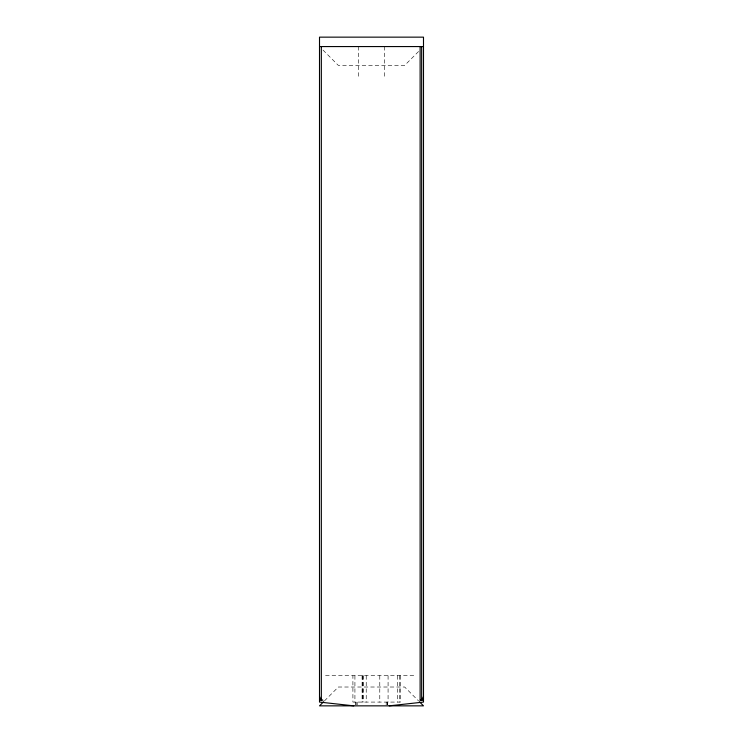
<?xml version="1.0" encoding="UTF-8"?>
<svg xmlns="http://www.w3.org/2000/svg" width="743" height="743" viewBox="0 0 743 743"><rect width="100%" height="100%" fill="white"/><g stroke="black" fill="none" stroke-linecap="round" stroke-linejoin="round"><path stroke-width="0.56" stroke-dasharray="3.71 2.79" d="M418.578 51.481L404.656 65.403L338.344 65.403L321.97 49.029M324.422 700.937L338.344 687.015L404.656 687.015L418.578 700.937M325.536 675.712L414.445 675.712M400.505 675.712L400.505 702.079L352.906 702.079L352.906 675.712M399.502 675.712L399.502 702.079M397.496 675.712L397.496 702.079M388.078 675.712L388.078 702.079M387.697 702.079L387.697 704.912M387.261 702.079L387.261 704.912M386.193 702.079L386.193 704.912M384.688 46.568L384.688 78.591M379.784 675.712L379.784 702.079M366.225 675.712L366.225 702.079M363.587 675.712L363.587 702.079M362.835 675.712L362.835 702.079M362.454 675.712L362.454 702.079M362.082 675.712L362.082 702.079M358.312 46.568L358.312 78.591M357.188 702.079L357.188 704.912M356.12 702.079L356.12 704.912M355.674 702.079L355.674 704.912M354.922 675.712L354.922 702.079"/><path stroke-width="1.11" d="M423.491 696.432L422.451 699.033L420.12 700.203L420.12 46.568M323.604 701.754L319.509 705.85L423.491 705.85L419.396 701.754M389.202 705.85L423.491 702.079L423.491 37.15L319.509 37.15L319.509 702.079L353.798 705.85M319.509 46.568L423.491 46.568M319.509 700.203L322.88 700.203L320.549 699.033L319.509 696.432M420.12 700.203L423.491 700.203M421.662 46.568L421.662 700.203M321.338 46.568L321.338 700.203"/></g></svg>
